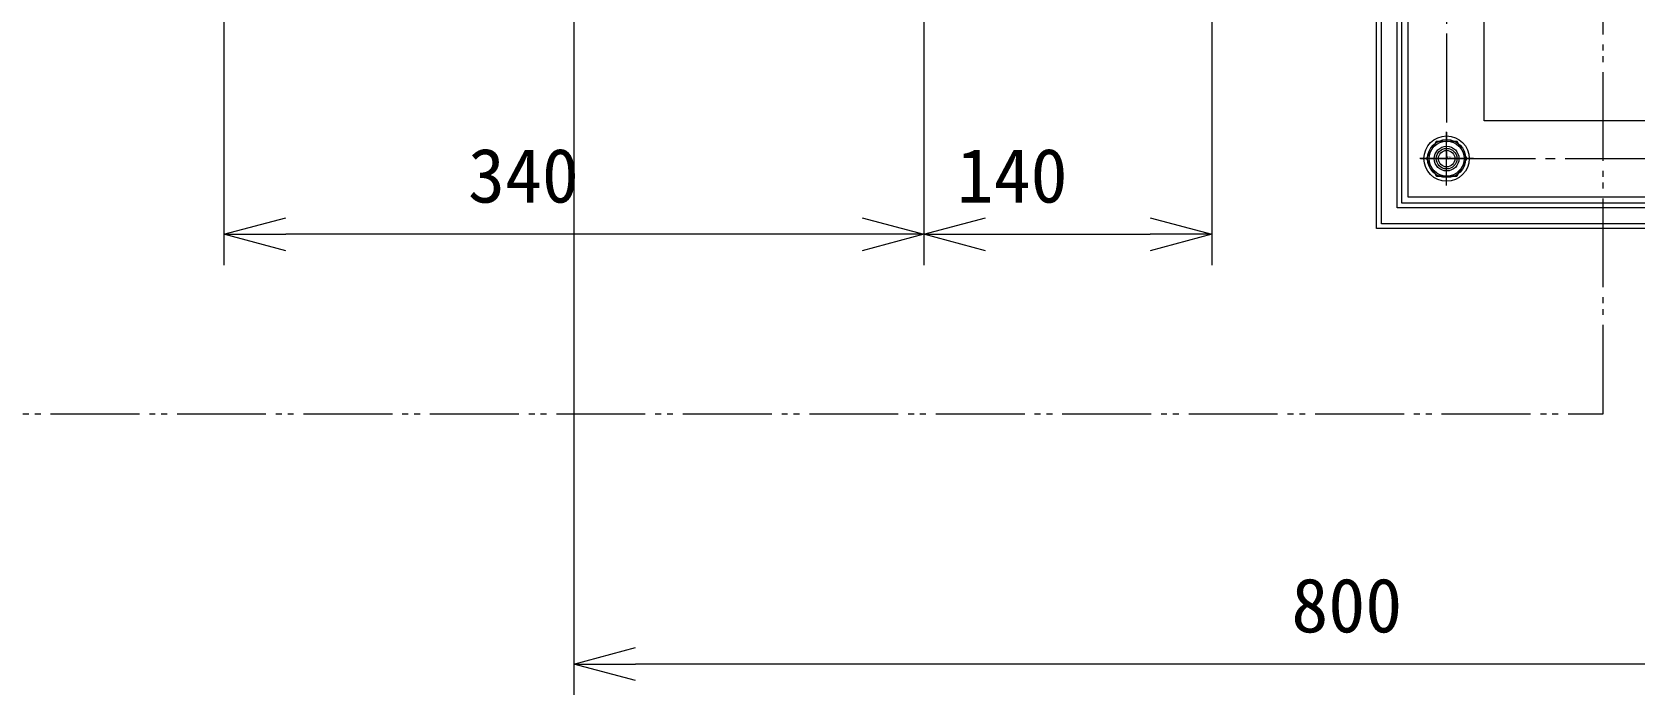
# Model space of a CAD drawing. Units: millimetres at full size. Extents: x -24503 to 24503, y -7436 to 7436.
# Drawn here: x -20430 to -19651, y 5900 to 6222 of the extents above; entities that cross this region are included whole.
import ezdxf
from ezdxf.enums import TextEntityAlignment as Align

# ---------------------------------------------------------------- set-up
doc = ezdxf.new("R2010")
doc.units = ezdxf.units.MM
doc.header["$LTSCALE"] = 4.8
doc.linetypes.add('CHAIN2', pattern=[12, 9, -1, 1, -1])
doc.linetypes.add('DOUBLE_CHAIN2', pattern=[12.8, 9, -1, 0.6, -0.6, 0.6, -1])
for name, color, linetype, lineweight in [('0-2_08_DIM', 3, 'Continuous', 9), ('0-3_06_PHANTOM', 7, 'DOUBLE_CHAIN2', 9), ('0-4_0', 2, 'Continuous', 9), ('0-6_05_CENTER', 2, 'CHAIN2', 9), ('0-7_04_HIDDEN', 7, 'Continuous', 9), ('0-8_10_DRAFT', 1, 'Continuous', 9)]:
    doc.layers.add(name, color=color, linetype=linetype, lineweight=lineweight)
doc.styles.add('ＭＳ ゴシック', font='')
doc.styles.get('ＭＳ ゴシック').set_extended_font_data('MS Gothic')

# ---------------------------------------------------------------- blocks, each defined once
blk = doc.blocks.new('M10Nua_1_1')
at = {"layer": '0-7_04_HIDDEN'}
for q in [(-9.8, 0), (4.9, 8.487)]:
    blk.add_line((-4.9, 8.487), q, dxfattribs=at)
at = {"layer": '0-7_04_HIDDEN', "linetype": 'CHAIN2'}
for p, q in [((0, -11.104), (0, 11.104)), ((11.104, 0), (-11.104, 0))]:
    blk.add_line(p, q, dxfattribs=at)
at = {"layer": '0-7_04_HIDDEN'}
for points in [[(4.9, -8.487), (9.8, 0), (4.9, 8.487)], [(-9.8, 0), (-4.9, -8.487), (4.9, -8.487)]]:
    blk.add_lwpolyline(points, dxfattribs=at)
for radius in [8.487, 5, 4]:
    blk.add_circle((0, 0), radius, dxfattribs=at)
at = {"layer": '0-8_10_DRAFT', "style": 'ＭＳ ゴシック', "width": 0.6}
blk.add_text('Ｍ１０', height=0.9164, dxfattribs=at).set_placement((0.256, 0.117), align=Align.BOTTOM_LEFT)
blk = doc.blocks.new('A$C4EF13792_1_1')
at = {"layer": '0-4_0', "color": 134}
for points in [[(400, -400), (-400, -400), (-400, 400), (400, 400)], [(397.7, -397.7), (-397.7, -397.7), (-397.7, 397.7), (397.7, 397.7)], [(357.7, -357.7), (-357.7, -357.7), (-357.7, 357.7), (357.7, 357.7)]]:
    blk.add_lwpolyline(points, close=True, dxfattribs=at)
blk.add_circle((-376, -376), 6, dxfattribs=at)
at = {"layer": '0-6_05_CENTER'}
blk.add_lwpolyline([(-376, -376), (376, -376), (376, 376), (-376, 376)], close=True, dxfattribs=at)
at = {"layer": '0-7_04_HIDDEN'}
blk.add_lwpolyline([(394.7, -394.7), (-394.7, -394.7), (-394.7, 394.7), (394.7, 394.7)], close=True, dxfattribs=at)
blk.add_blockref('M10Nua_1_1', (-376, -376), dxfattribs=at)
blk = doc.blocks.new('A$C6D843DAA_1_1')
at = {"layer": '0-7_04_HIDDEN'}
blk.add_blockref('A$C4EF13792_1_1', (0, 0), dxfattribs=at)
blk = doc.blocks.new('A$C02715695_1_1')
at = {"layer": '0-4_0', "color": 134}
blk.add_lwpolyline([(-410, 410), (410, 410), (410, -410), (-410, -410)], close=True, dxfattribs=at)
blk.add_circle((-376, -376), 6, dxfattribs=at)
at = {"layer": '0-6_05_CENTER'}
for p, q in [((-376, -389.036), (-376, -362.964)), ((-362.964, -376), (-389.036, -376))]:
    blk.add_line(p, q, dxfattribs=at)
blk.add_lwpolyline([(-376, -376), (376, -376), (376, 376), (-376, 376)], close=True, dxfattribs=at)
at = {"layer": '0-7_04_HIDDEN'}
blk.add_lwpolyline([(-407.7, 407.7), (407.7, 407.7), (407.7, -407.7), (-407.7, -407.7)], close=True, dxfattribs=at)
blk = doc.blocks.new('A$C491655AE_1_1_2_1')
at = {"layer": '0-4_0', "color": 134, "linetype": 'CHAIN2'}
for p, q in [((0, -12.636), (0, 12.636)), ((-12.636, 0), (12.636, 0))]:
    blk.add_line(p, q, dxfattribs=at)
at = {"layer": '0-4_0', "color": 134}
blk.add_lwpolyline([(4.908, -8.5), (-4.908, -8.5), (-9.815, 0), (-4.908, 8.5), (4.908, 8.5), (9.815, 0)], close=True, dxfattribs=at)
for radius in [11, 9.25]:
    blk.add_circle((0, 0), radius, dxfattribs=at)
at = {"layer": '0-8_10_DRAFT', "style": 'ＭＳ ゴシック', "width": 1.9}
blk.add_text('BT-M10', height=0.2199, dxfattribs=at).set_placement((-0.704, -0.537), align=Align.BOTTOM_LEFT)
blk = doc.blocks.new('A$C26CE23FD_1_1')
at = {"layer": '0-4_0'}
for name, p in [('A$C02715695_1_1', (0, 0)), ('A$C491655AE_1_1_2_1', (-376, -376))]:
    blk.add_blockref(name, p, dxfattribs=at)
blk = doc.blocks.new('A$C27B61310_1_1')
at = {"layer": '0-4_0'}
blk.add_blockref('A$C26CE23FD_1_1', (200, 60), dxfattribs=at)
at = {"layer": '0-7_04_HIDDEN'}
blk.add_blockref('A$C6D843DAA_1_1', (200, 60), dxfattribs=at)
blk = doc.blocks.new('_Open30')
at = {"layer": '0-2_08_DIM'}
blk.add_line((0, 0), (-1, 0), dxfattribs=at)
blk.add_lwpolyline([(-1, 0.26795), (0, 0), (-1, -0.26795)], dxfattribs=at)

msp = doc.modelspace()

# ---------------------------------------------------------------- linework, layer by layer
at = {"layer": '0-2_08_DIM', "color": 4}
for p, q in [((-20166.835, 6385.061), (-20166.835, 5899.887)), ((-20336.835, 6234.109), (-20336.835, 6108.809)), ((-19996.835, 6234.109), (-19996.835, 6108.809)), ((-19996.835, 6234.109), (-19996.835, 6108.809)), ((-19856.835, 6234.109), (-19856.835, 6108.809)), ((-20026.835, 6123.809), (-20306.835, 6123.809)), ((-19966.835, 6123.809), (-19886.835, 6123.809)), ((-19396.835, 5914.887), (-20136.835, 5914.887))]:
    msp.add_line(p, q, dxfattribs=at)
at = {"layer": '0-3_06_PHANTOM'}
msp.add_lwpolyline([(-20666.835, 6036.609), (-19666.835, 6036.609), (-19666.835, 7036.609), (-20666.835, 7036.609)], close=True, dxfattribs=at)

# ---------------------------------------------------------------- block references
at = {"layer": '0-2_08_DIM', "xscale": 30, "yscale": 30, "rotation": 180}
for p in [(-20336.835, 6123.809), (-19996.835, 6123.809), (-20166.835, 5914.887)]:
    msp.add_blockref('_Open30', p, dxfattribs=at)
at = {"layer": '0-2_08_DIM', "xscale": 30, "yscale": 30}
for p in [(-19996.835, 6123.809), (-19856.835, 6123.809)]:
    msp.add_blockref('_Open30', p, dxfattribs=at)
at = {"layer": '0-4_0'}
msp.add_blockref('A$C27B61310_1_1', (-19566.835, 6476.609), dxfattribs=at)

# ---------------------------------------------------------------- texts
at = {"layer": '0-2_08_DIM', "color": 4, "style": 'ＭＳ ゴシック'}
for s, p in [('340', (-20218.263, 6131.309)), ('140', (-19980.835, 6131.309)), ('800', (-19818.263, 5922.387))]:
    msp.add_text(s, height=26.39, dxfattribs=at).set_placement(p, align=Align.BOTTOM_LEFT)

doc.saveas('drawing.dxf')
